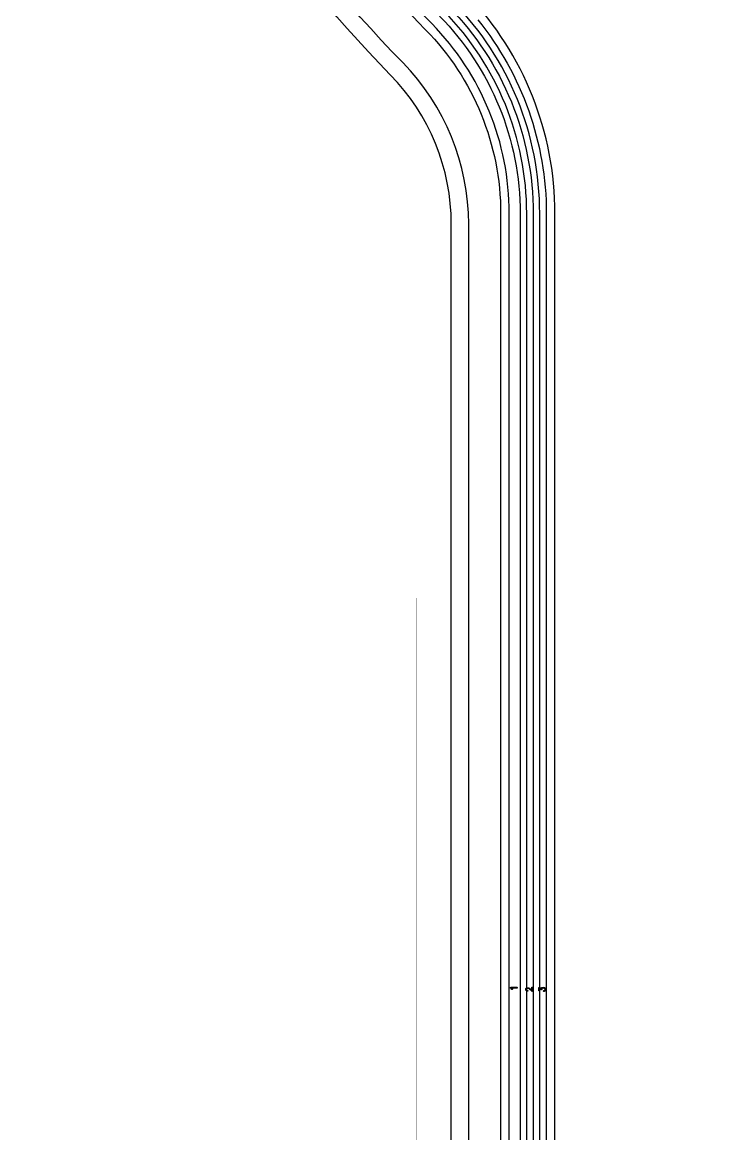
# Model space of a CAD drawing. Extents: x 726 to 3150, y -650 to 148.
# Drawn here: x 2597.8 to 2605.96, y -578.33 to -565.32 of the extents above; entities that cross this region are included whole.
import ezdxf

# ---------------------------------------------------------------- set-up
doc = ezdxf.new("R2010")
doc.units = 0
for name, color, linetype in [('bak_bak_btr2-bcq2792', 8, 'Continuous'), ('bak_outline', 12, 'Continuous'), ('biaozhu1', 9, 'Continuous'), ('quyukuang', 10, 'Continuous')]:
    doc.layers.add(name, color=color, linetype=linetype)

msp = doc.modelspace()

# ---------------------------------------------------------------- linework, layer by layer
at = {"layer": 'bak_bak_btr2-bcq2792'}
msp.add_lwpolyline([(2598, -555.381), (2598, -549.881, -0.196002), (2602.246, -539.466, 0.196006), (2603.017, -537.576), (2603.017, -506.983, -0.414216), (2603.814, -506.186), (2615.413, -506.186, -0.414216), (2616.21, -506.983), (2616.21, -537.991, -0.202307), (2611.708, -548.661, 0.202311), (2611.194, -549.881), (2611.194, -555.381, 0.202315), (2611.708, -556.601, -0.202307), (2616.21, -567.271), (2616.21, -588.803, -0.414217), (2615.413, -589.599), (2603.814, -589.599, -0.414217), (2603.017, -588.803), (2603.017, -567.686, 0.196007), (2602.246, -565.796, -0.196002)], format="xyb", close=True, dxfattribs=at)
for points in [[(2603.492, -585.736), (2603.492, -567.562, 0.196017), (2602.586, -565.34, -0.083467), (2599.856, -561.414, -0.110726)], [(2600.066, -562.061, 0.071775), (2602.513, -565.411, -0.196004), (2603.391, -567.562), (2603.391, -585.548, -0.039333)], [(2603.848, -585.767), (2603.848, -567.562, 0.19601), (2602.841, -565.09, -0.085515)], [(2604.038, -588.574, -0.197919), (2603.979, -588.431), (2603.979, -588.093), (2603.934, -588.093), (2603.934, -586.952), (2603.999, -586.952, 0.067771), (2604.016, -586.844), (2604.016, -586.017, 0.07443), (2604.026, -585.952), (2604.026, -567.562, 0.191989), (2603.008, -565.007)], [(2602.677, -565.251, -0.195978), (2603.619, -567.562), (2603.619, -585.736, -0.038831)], [(2603.696, -585.767), (2603.696, -567.562, 0.195989), (2602.732, -565.197, -0.187785)], [(2602.786, -565.144, -0.195962), (2603.772, -567.562), (2603.772, -585.767, -0.077863)], [(2603.124, -565.295, -0.171334), (2603.925, -567.562), (2603.925, -585.767, -0.066844)]]:
    msp.add_lwpolyline(points, format="xyb", dxfattribs=at)
at = {"layer": 'bak_outline'}
msp.add_lwpolyline([(2603.814, -505.983), (2615.413, -505.983, -0.414215), (2616.413, -506.983), (2616.413, -537.991, -0.202312), (2611.85, -548.807, 0.202309), (2611.397, -549.881), (2611.397, -555.381, 0.202309), (2611.85, -556.456, -0.202312), (2616.413, -567.272), (2616.413, -588.803, -0.414215), (2615.413, -589.803), (2603.814, -589.803, -0.414215), (2602.814, -588.803), (2602.814, -567.686, 0.196013), (2602.101, -565.938, -0.196007), (2597.797, -555.381), (2597.797, -549.881, -0.196007), (2602.101, -539.324, 0.196013), (2602.814, -537.576), (2602.814, -506.983, -0.414215)], format="xyb", close=True, dxfattribs=at)
at = {"layer": 'biaozhu1'}
for points in [[(2603.508, -576.622, -0.70052), (2603.511, -576.613), (2603.581, -576.613, -1), (2603.581, -576.623), (2603.524, -576.623)], [(2603.529, -576.63, -1.522268), (2603.517, -576.63), (2603.508, -576.622)], [(2603.524, -576.623, -0.069267), (2603.525, -576.624), (2603.529, -576.63)], [(2603.684, -576.642, -0.688679), (2603.718, -576.618), (2603.729, -576.624), (2603.754, -576.646)], [(2603.705, -576.659, -0.328001), (2603.684, -576.645, -0.134382), (2603.684, -576.642)], [(2603.694, -576.632, 0.570938), (2603.705, -576.649, -1), (2603.705, -576.659)], [(2603.754, -576.646), (2603.754, -576.617, -1), (2603.764, -576.617), (2603.764, -576.657, -0.650111), (2603.756, -576.66), (2603.723, -576.632, 0.341992), (2603.694, -576.632)], [(2603.836, -576.651), (2603.836, -576.619, -0.595633), (2603.844, -576.615), (2603.863, -576.627, -1.208225), (2603.907, -576.658)], [(2603.846, -576.628), (2603.846, -576.651, -1), (2603.836, -576.651)], [(2603.899, -576.624, 0.372906), (2603.873, -576.629), (2603.873, -576.636, -0.595633), (2603.865, -576.641), (2603.846, -576.628)], [(2603.907, -576.658), (2603.9, -576.661, -1), (2603.896, -576.652, 0.637699), (2603.899, -576.624)]]:
    msp.add_lwpolyline(points, format="xyb", dxfattribs=at)
at = {"layer": 'quyukuang', "const_width": 0.001}
msp.add_lwpolyline([(2602.407, -582.108), (2602.407, -572.06), (2615.1, -572.06), (2615.1, -582.108)], close=True, dxfattribs=at)

doc.saveas('drawing.dxf')
